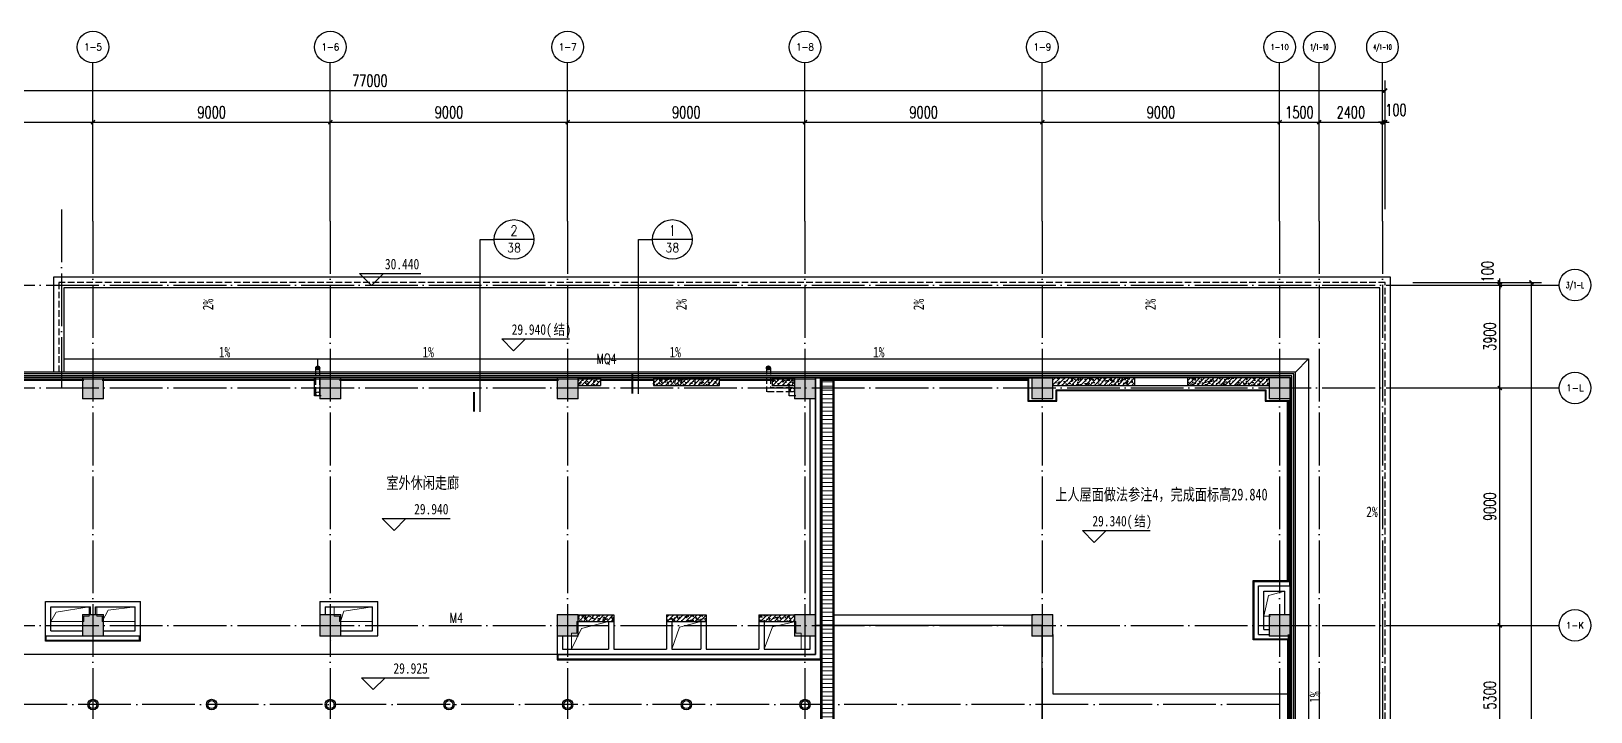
# Model space of a CAD drawing. Header units: millimetres. Extents: x 948020 to 1044234, y 901182 to 1012496.
# Drawn here: x 985092 to 1044234, y 986696 to 1012496 of the extents above; entities that cross this region are included whole.
import ezdxf
from ezdxf.enums import TextEntityAlignment as Align

# ---------------------------------------------------------------- set-up
doc = ezdxf.new("R2010")
doc.units = ezdxf.units.MM
doc.header["$LTSCALE"] = 1000
doc.header["$MEASUREMENT"] = 0
for name, pattern in [('7', [1.2, -0.6, 0.6]), ('DASH', [0.35, 0.25, -0.1]), ('DOTE', [2.42, 2, -0.2, 0.02, -0.2])]:
    doc.linetypes.add(name, pattern=pattern)
doc.layers.get('0').update_dxf_attribs({"linetype": 'CONTINUOUS'})
doc.layers.get('Defpoints').update_dxf_attribs({"linetype": 'CONTINUOUS'})
doc.layers.add('A-FLOR-OVHD', color=8, linetype='CONTINUOUS', lineweight=15)
doc.layers.add('P-SANR-FIXT', color=6, linetype='CONTINUOUS', lineweight=15)
for name, color, linetype in [('AXIS', 3, 'CONTINUOUS'), ('COLUMN', 255, 'CONTINUOUS'), ('DIM_ELEV', 3, 'CONTINUOUS'), ('DIM_IDEN', 3, 'CONTINUOUS'), ('DIM_SYMB', 3, 'CONTINUOUS'), ('DOTE', 1, 'DOTE'), ('PUB_HATCH', 251, 'CONTINUOUS'), ('PUB_TEXT', 7, 'CONTINUOUS'), ('RAIL', 163, 'CONTINUOUS'), ('STAIR', 2, 'CONTINUOUS'), ('WALL', 255, 'CONTINUOUS'), ('WINDOW', 4, 'CONTINUOUS'), ('x粉刷线', 62, 'CONTINUOUS'), ('文字', 7, 'CONTINUOUS'), ('柱', 2, 'CONTINUOUS'), ('柱虚线', 54, '7'), ('栏杆', 212, 'CONTINUOUS'), ('砼墙', 3, 'CONTINUOUS'), ('门窗', 40, 'CONTINUOUS')]:
    doc.layers.add(name, color=color, linetype=linetype)
doc.styles.add('-宋体', font='', dxfattribs={"width": 0.8})
doc.styles.add('_TCH_AXIS', font='COMPLEX', dxfattribs={"bigfont": 'GBCBIG'})
doc.styles.add('_TCH_DIM', font='', dxfattribs={"width": 0.8})
doc.styles.add('_TCH_LABEL', font='COMPLEX', dxfattribs={"bigfont": 'GBCBIG'})
doc.styles.add('_TCH_SPACE', font='SIMPLEX', dxfattribs={"height": 5, "bigfont": 'GBCBIG'})
doc.styles.add('DIM_FONT', font='SIMPLEX', dxfattribs={"width": 0.7, "bigfont": 'GBCBIG'})
doc.styles.get('-宋体').set_extended_font_data('SimSun')
doc.styles.get('_TCH_DIM').set_extended_font_data('SimSun')
doc.dimstyles.new('_TCH_ARCH&&150', dxfattribs={"dimscale": 1.5, "dimtxt": 300, "dimasz": 100, "dimexe": 250, "dimexo": 300, "dimgap": 100, "dimtad": 1, "dimdec": 0, "dimzin": 0, "dimdsep": 46, "dimtxsty": 'DIM_FONT', "dimblk": 'ARCHTICK', "dimcen": 0.09, "dimclrt": 7, "dimazin": 2, "dimtfac": 1, "dimtdec": 0, "dimtix": 1, "dimtmove": 2, "dimatfit": 3, "dimfxl": 1, "dimtolj": 1, "dimtzin": 0, "dimarcsym": 0})
pattern_1 = [(45, (0, 0), (-88.388348, 88.388348), []), (50, (0, 0), (358.63009, -31.37607), [37.5, -412.5]), (355, (0, 0), (-69.37567, 376.09607), [30, -330]), (100.4514, (29.9, -2.6), (289.25469, 344.71977), [31.870095, -350.57106]), (46.1842, (0, 100), (533.62052, -82.75951), [56.25, -618.75]), (96.6356, (44.47, 93.1), (467.33135, 487.05894), [47.80514, -525.8565]), (351.1842, (0, 100), (467.33097, 487.0593), [45, -495]), (21, (50, 75), (298.453526, -201.309445), [37.5, -412.5]), (326, (50, 75), (121.65767, 362.57502), [30, -330]), (71.4514, (74.87, 58.22), (420.111314, 161.26525), [31.870095, -350.57106]), (37.5, (0, 0), (6.079928, 166.446927), [0, -326, 0, -335, 0, -331.25]), (7.5, (0, 0), (131.534769, 197.205856), [0, -191, 0, -318.5, 0, -126.25]), (327.5, (-111.5, 0), (266.911218, -11.277436), [0, -125, 0, -390, 0, -517.5]), (317.5, (-161.5, 0), (291.593085, 50.05249), [0, -162.5, 0, -259, 0, -367.5])]

# ---------------------------------------------------------------- blocks, each defined once
blk = doc.blocks.new('A$C5BB50297')
at = {"layer": '柱', "const_width": 0.35}
for points in [[(279.18, 810.18), (279.18, 818.18), (271.18, 818.18), (271.18, 810.18)], [(369.18, 810.18), (369.18, 818.18), (361.18, 818.18), (361.18, 810.18)], [(279.18, 720.18), (279.18, 728.18), (271.18, 728.18), (271.18, 720.18)], [(369.18, 720.18), (369.18, 728.18), (361.18, 728.18), (361.18, 720.18)], [(639.18, 720.18), (639.18, 728.18), (631.18, 728.18), (631.18, 720.18)], [(729.18, 720.18), (729.18, 728.18), (721.18, 728.18), (721.18, 720.18)]]:
    blk.add_lwpolyline(points, close=True, dxfattribs=at)
for points in [[(459.18, 817.68), (459.18, 818.18), (451.18, 818.18), (451.18, 810.18), (459.18, 810.18), (459.18, 814.68)], [(541.18, 814.68), (541.18, 810.18), (549.18, 810.18), (549.18, 818.18), (541.18, 818.18), (541.18, 817.68)], [(639.18, 817.68), (639.18, 818.18), (631.18, 818.18), (631.18, 810.18), (639.18, 810.18), (639.18, 814.68)], [(721.18, 814.68), (721.18, 810.18), (729.18, 810.18), (729.18, 818.18), (721.18, 818.18), (721.18, 817.68)], [(459.18, 727.68), (459.18, 728.18), (451.18, 728.18), (451.18, 720.18), (459.18, 720.18), (459.18, 725.18)], [(541.18, 725.18), (541.18, 720.18), (549.18, 720.18), (549.18, 728.18), (541.18, 728.18), (541.18, 727.68)]]:
    blk.add_lwpolyline(points, dxfattribs=at)
at = {"layer": '柱虚线', "const_width": 0.18}
for points in [[(459.18, 815.18), (459.18, 818.18)], [(541.18, 818.18), (541.18, 815.18)], [(639.18, 815.18), (639.18, 818.18)], [(721.18, 818.18), (721.18, 815.18)], [(459.18, 725.68), (459.18, 728.18)], [(541.18, 728.18), (541.18, 725.68)]]:
    blk.add_lwpolyline(points, dxfattribs=at)
at = {"layer": '砼墙', "const_width": 0.35}
for points in [[(459.18, 818.18), (467.68, 818.18)], [(467.68, 815.18), (467.68, 818.18)], [(487.68, 815.18), (487.68, 818.18)], [(487.68, 818.18), (512.68, 818.18)], [(512.68, 815.18), (512.68, 818.18)], [(532.68, 815.18), (532.68, 818.18)], [(532.68, 818.18), (541.18, 818.18)], [(639.18, 818.18), (670.18, 818.18)], [(670.18, 815.18), (670.18, 818.18)], [(690.18, 815.18), (690.18, 818.18)], [(690.18, 818.18), (721.18, 818.18)], [(459.18, 815.18), (467.68, 815.18)], [(487.68, 815.18), (512.68, 815.18)], [(532.68, 815.18), (541.18, 815.18)], [(639.18, 815.18), (670.18, 815.18)], [(690.18, 815.18), (721.18, 815.18)], [(459.18, 728.18), (472.68, 728.18)], [(472.68, 725.68), (472.68, 728.18)], [(492.68, 725.68), (492.68, 728.18)], [(492.68, 728.18), (507.68, 728.18)], [(507.68, 725.68), (507.68, 728.18)], [(527.68, 725.68), (527.68, 728.18)], [(527.68, 728.18), (541.18, 728.18)], [(459.18, 725.68), (472.68, 725.68)], [(492.68, 725.68), (507.68, 725.68)], [(527.68, 725.68), (541.18, 725.68)]]:
    blk.add_lwpolyline(points, dxfattribs=at)
blk = doc.blocks.new('_ArchTick')
at = {"color": 0, "linetype": 'ByBlock', "const_width": 0.4}
blk.add_lwpolyline([(-0.5, -0.5), (0.5, 0.5)], dxfattribs=at)
blk = doc.blocks.new('*D28')
at = {"layer": 'AXIS', "color": 0, "lineweight": -2, "transparency": 16777216}
for p, q in [((1037484, 989971), (1041159, 989971)), ((1040784, 984671), (1040784, 989971)), ((1037484, 984671), (1041159, 984671))]:
    blk.add_line(p, q, dxfattribs=at)
at = {"layer": 'Defpoints', "color": 0}
for p in [(1037034, 989971), (1040784, 989971), (1037034, 984671)]:
    blk.add_point(p, dxfattribs=at)
at = {"layer": 'AXIS', "color": 0, "lineweight": -2, "transparency": 16777216, "xscale": 150, "yscale": 150, "zscale": 150}
for p, rotation in [((1040784, 989971), 90), ((1040784, 984671), 270)]:
    blk.add_blockref('_ArchTick', p, dxfattribs=dict(at, rotation=rotation))
at = {"layer": 'AXIS', "color": 7, "transparency": 16777216, "insert": (1040409, 987321), "char_height": 450, "attachment_point": 5, "rotation": 90, "style": 'DIM_FONT'}
blk.add_mtext('\\A1;5300', dxfattribs=at)
blk = doc.blocks.new('*D29')
at = {"layer": 'AXIS', "color": 0, "lineweight": -2, "transparency": 16777216}
for p, q in [((1037484, 998971), (1041159, 998971)), ((1040784, 989971), (1040784, 998971)), ((1037484, 989971), (1041159, 989971))]:
    blk.add_line(p, q, dxfattribs=at)
at = {"layer": 'Defpoints', "color": 0}
for p in [(1037034, 998971), (1040784, 998971), (1037034, 989971)]:
    blk.add_point(p, dxfattribs=at)
at = {"layer": 'AXIS', "color": 0, "lineweight": -2, "transparency": 16777216, "xscale": 150, "yscale": 150, "zscale": 150}
for p, rotation in [((1040784, 998971), 90), ((1040784, 989971), 270)]:
    blk.add_blockref('_ArchTick', p, dxfattribs=dict(at, rotation=rotation))
at = {"layer": 'AXIS', "color": 7, "transparency": 16777216, "insert": (1040409, 994471), "char_height": 450, "attachment_point": 5, "rotation": 90, "style": 'DIM_FONT'}
blk.add_mtext('\\A1;9000', dxfattribs=at)
blk = doc.blocks.new('*D30')
at = {"layer": 'AXIS', "color": 0, "lineweight": -2, "transparency": 16777216}
for p, q in [((1037484, 1002871), (1041159, 1002871)), ((1040784, 998971), (1040784, 1002871)), ((1037484, 998971), (1041159, 998971))]:
    blk.add_line(p, q, dxfattribs=at)
at = {"layer": 'Defpoints', "color": 0}
for p in [(1037034, 1002871), (1040784, 1002871), (1037034, 998971)]:
    blk.add_point(p, dxfattribs=at)
at = {"layer": 'AXIS', "color": 0, "lineweight": -2, "transparency": 16777216, "xscale": 150, "yscale": 150, "zscale": 150}
for p, rotation in [((1040784, 1002871), 90), ((1040784, 998971), 270)]:
    blk.add_blockref('_ArchTick', p, dxfattribs=dict(at, rotation=rotation))
at = {"layer": 'AXIS', "color": 7, "transparency": 16777216, "insert": (1040409, 1000921), "char_height": 450, "attachment_point": 5, "rotation": 90, "style": 'DIM_FONT'}
blk.add_mtext('\\A1;3900', dxfattribs=at)
blk = doc.blocks.new('*D31')
at = {"layer": 'AXIS', "color": 0, "lineweight": -2, "transparency": 16777216}
for p, q in [((1040784, 1002971), (1040784, 1003121)), ((1037484, 1002971), (1041159, 1002971)), ((1037484, 1002871), (1041159, 1002871)), ((1040784, 1002871), (1040784, 1002971)), ((1040784, 1002871), (1040784, 1002721))]:
    blk.add_line(p, q, dxfattribs=at)
at = {"layer": 'Defpoints', "color": 0}
for p in [(1037034, 1002971), (1037034, 1002871), (1040784, 1002971)]:
    blk.add_point(p, dxfattribs=at)
at = {"layer": 'AXIS', "color": 0, "lineweight": -2, "transparency": 16777216, "xscale": 150, "yscale": 150, "zscale": 150}
for p, rotation in [((1040784, 1002971), 270), ((1040784, 1002871), 90)]:
    blk.add_blockref('_ArchTick', p, dxfattribs=dict(at, rotation=rotation))
at = {"layer": 'AXIS', "color": 7, "transparency": 16777216, "insert": (1040319, 1003381), "char_height": 450, "attachment_point": 5, "rotation": 90, "style": 'DIM_FONT'}
blk.add_mtext('\\A1;100', dxfattribs=at)
blk = doc.blocks.new('*D32')
at = {"layer": 'AXIS', "color": 0, "lineweight": -2, "transparency": 16777216}
for p, q in [((1037484, 1002971), (1042359, 1002971)), ((1041984, 912671), (1041984, 1002971)), ((1037484, 912671), (1042359, 912671))]:
    blk.add_line(p, q, dxfattribs=at)
at = {"layer": 'Defpoints', "color": 0}
for p in [(1037034, 1002971), (1041984, 1002971), (1037034, 912671)]:
    blk.add_point(p, dxfattribs=at)
at = {"layer": 'AXIS', "color": 0, "lineweight": -2, "transparency": 16777216, "xscale": 150, "yscale": 150, "zscale": 150}
for p, rotation in [((1041984, 1002971), 90), ((1041984, 912671), 270)]:
    blk.add_blockref('_ArchTick', p, dxfattribs=dict(at, rotation=rotation))
at = {"layer": 'AXIS', "color": 7, "transparency": 16777216, "insert": (1041609, 957821), "char_height": 450, "attachment_point": 5, "rotation": 90, "style": 'DIM_FONT'}
blk.add_mtext('\\A1;90300', dxfattribs=at)
blk = doc.blocks.new('*D71')
at = {"layer": 'AXIS', "color": 0, "lineweight": -2, "transparency": 16777216}
for p, q in [((978435, 1005746), (978435, 1009421)), ((978435, 1009046), (987435, 1009046)), ((987435, 1005746), (987435, 1009421))]:
    blk.add_line(p, q, dxfattribs=at)
at = {"layer": 'Defpoints', "color": 0}
for p in [(987435, 1009046), (978435, 1005296), (987435, 1005296)]:
    blk.add_point(p, dxfattribs=at)
at = {"layer": 'AXIS', "color": 0, "lineweight": -2, "transparency": 16777216, "xscale": 150, "yscale": 150, "zscale": 150, "rotation": 180}
blk.add_blockref('_ArchTick', (978435, 1009046), dxfattribs=at)
at = {"layer": 'AXIS', "color": 0, "lineweight": -2, "transparency": 16777216, "xscale": 150, "yscale": 150, "zscale": 150}
blk.add_blockref('_ArchTick', (987435, 1009046), dxfattribs=at)
at = {"layer": 'AXIS', "color": 7, "transparency": 16777216, "insert": (982935, 1009421), "char_height": 450, "attachment_point": 5, "style": 'DIM_FONT'}
blk.add_mtext('\\A1;9000', dxfattribs=at)
blk = doc.blocks.new('*D72')
at = {"layer": 'AXIS', "color": 0, "lineweight": -2, "transparency": 16777216}
for p, q in [((987435, 1005746), (987435, 1009421)), ((987435, 1009046), (996435, 1009046)), ((996435, 1005746), (996435, 1009421))]:
    blk.add_line(p, q, dxfattribs=at)
at = {"layer": 'Defpoints', "color": 0}
for p in [(996435, 1009046), (987435, 1005296), (996435, 1005296)]:
    blk.add_point(p, dxfattribs=at)
at = {"layer": 'AXIS', "color": 0, "lineweight": -2, "transparency": 16777216, "xscale": 150, "yscale": 150, "zscale": 150, "rotation": 180}
blk.add_blockref('_ArchTick', (987435, 1009046), dxfattribs=at)
at = {"layer": 'AXIS', "color": 0, "lineweight": -2, "transparency": 16777216, "xscale": 150, "yscale": 150, "zscale": 150}
blk.add_blockref('_ArchTick', (996435, 1009046), dxfattribs=at)
at = {"layer": 'AXIS', "color": 7, "transparency": 16777216, "insert": (991935, 1009421), "char_height": 450, "attachment_point": 5, "style": 'DIM_FONT'}
blk.add_mtext('\\A1;9000', dxfattribs=at)
blk = doc.blocks.new('*D73')
at = {"layer": 'AXIS', "color": 0, "lineweight": -2, "transparency": 16777216}
for p, q in [((996435, 1005746), (996435, 1009421)), ((996435, 1009046), (1005435, 1009046)), ((1005435, 1005746), (1005435, 1009421))]:
    blk.add_line(p, q, dxfattribs=at)
at = {"layer": 'Defpoints', "color": 0}
for p in [(1005435, 1009046), (996435, 1005296), (1005435, 1005296)]:
    blk.add_point(p, dxfattribs=at)
at = {"layer": 'AXIS', "color": 0, "lineweight": -2, "transparency": 16777216, "xscale": 150, "yscale": 150, "zscale": 150, "rotation": 180}
blk.add_blockref('_ArchTick', (996435, 1009046), dxfattribs=at)
at = {"layer": 'AXIS', "color": 0, "lineweight": -2, "transparency": 16777216, "xscale": 150, "yscale": 150, "zscale": 150}
blk.add_blockref('_ArchTick', (1005435, 1009046), dxfattribs=at)
at = {"layer": 'AXIS', "color": 7, "transparency": 16777216, "insert": (1000935, 1009421), "char_height": 450, "attachment_point": 5, "style": 'DIM_FONT'}
blk.add_mtext('\\A1;9000', dxfattribs=at)
blk = doc.blocks.new('*D74')
at = {"layer": 'AXIS', "color": 0, "lineweight": -2, "transparency": 16777216}
for p, q in [((1005435, 1005746), (1005435, 1009421)), ((1005435, 1009046), (1014435, 1009046)), ((1014435, 1005746), (1014435, 1009421))]:
    blk.add_line(p, q, dxfattribs=at)
at = {"layer": 'Defpoints', "color": 0}
for p in [(1014435, 1009046), (1005435, 1005296), (1014435, 1005296)]:
    blk.add_point(p, dxfattribs=at)
at = {"layer": 'AXIS', "color": 0, "lineweight": -2, "transparency": 16777216, "xscale": 150, "yscale": 150, "zscale": 150, "rotation": 180}
blk.add_blockref('_ArchTick', (1005435, 1009046), dxfattribs=at)
at = {"layer": 'AXIS', "color": 0, "lineweight": -2, "transparency": 16777216, "xscale": 150, "yscale": 150, "zscale": 150}
blk.add_blockref('_ArchTick', (1014435, 1009046), dxfattribs=at)
at = {"layer": 'AXIS', "color": 7, "transparency": 16777216, "insert": (1009935, 1009421), "char_height": 450, "attachment_point": 5, "style": 'DIM_FONT'}
blk.add_mtext('\\A1;9000', dxfattribs=at)
blk = doc.blocks.new('*D75')
at = {"layer": 'AXIS', "color": 0, "lineweight": -2, "transparency": 16777216}
for p, q in [((1014435, 1005746), (1014435, 1009421)), ((1014435, 1009046), (1023435, 1009046)), ((1023435, 1005746), (1023435, 1009421))]:
    blk.add_line(p, q, dxfattribs=at)
at = {"layer": 'Defpoints', "color": 0}
for p in [(1023435, 1009046), (1014435, 1005296), (1023435, 1005296)]:
    blk.add_point(p, dxfattribs=at)
at = {"layer": 'AXIS', "color": 0, "lineweight": -2, "transparency": 16777216, "xscale": 150, "yscale": 150, "zscale": 150, "rotation": 180}
blk.add_blockref('_ArchTick', (1014435, 1009046), dxfattribs=at)
at = {"layer": 'AXIS', "color": 0, "lineweight": -2, "transparency": 16777216, "xscale": 150, "yscale": 150, "zscale": 150}
blk.add_blockref('_ArchTick', (1023435, 1009046), dxfattribs=at)
at = {"layer": 'AXIS', "color": 7, "transparency": 16777216, "insert": (1018935, 1009421), "char_height": 450, "attachment_point": 5, "style": 'DIM_FONT'}
blk.add_mtext('\\A1;9000', dxfattribs=at)
blk = doc.blocks.new('*D76')
at = {"layer": 'AXIS', "color": 0, "lineweight": -2, "transparency": 16777216}
for p, q in [((1023435, 1005746), (1023435, 1009421)), ((1023435, 1009046), (1032435, 1009046)), ((1032435, 1005746), (1032435, 1009421))]:
    blk.add_line(p, q, dxfattribs=at)
at = {"layer": 'Defpoints', "color": 0}
for p in [(1032435, 1009046), (1023435, 1005296), (1032435, 1005296)]:
    blk.add_point(p, dxfattribs=at)
at = {"layer": 'AXIS', "color": 0, "lineweight": -2, "transparency": 16777216, "xscale": 150, "yscale": 150, "zscale": 150, "rotation": 180}
blk.add_blockref('_ArchTick', (1023435, 1009046), dxfattribs=at)
at = {"layer": 'AXIS', "color": 0, "lineweight": -2, "transparency": 16777216, "xscale": 150, "yscale": 150, "zscale": 150}
blk.add_blockref('_ArchTick', (1032435, 1009046), dxfattribs=at)
at = {"layer": 'AXIS', "color": 7, "transparency": 16777216, "insert": (1027935, 1009421), "char_height": 450, "attachment_point": 5, "style": 'DIM_FONT'}
blk.add_mtext('\\A1;9000', dxfattribs=at)
blk = doc.blocks.new('*D77')
at = {"layer": 'AXIS', "color": 0, "lineweight": -2, "transparency": 16777216}
for p, q in [((1032435, 1005746), (1032435, 1009421)), ((1032435, 1009046), (1033935, 1009046)), ((1033935, 1005746), (1033935, 1009421))]:
    blk.add_line(p, q, dxfattribs=at)
at = {"layer": 'Defpoints', "color": 0}
for p in [(1033935, 1009046), (1032435, 1005296), (1033935, 1005296)]:
    blk.add_point(p, dxfattribs=at)
at = {"layer": 'AXIS', "color": 0, "lineweight": -2, "transparency": 16777216, "xscale": 150, "yscale": 150, "zscale": 150, "rotation": 180}
blk.add_blockref('_ArchTick', (1032435, 1009046), dxfattribs=at)
at = {"layer": 'AXIS', "color": 0, "lineweight": -2, "transparency": 16777216, "xscale": 150, "yscale": 150, "zscale": 150}
blk.add_blockref('_ArchTick', (1033935, 1009046), dxfattribs=at)
at = {"layer": 'AXIS', "color": 7, "transparency": 16777216, "insert": (1033185, 1009421), "char_height": 450, "attachment_point": 5, "style": 'DIM_FONT'}
blk.add_mtext('\\A1;1500', dxfattribs=at)
blk = doc.blocks.new('*D78')
at = {"layer": 'AXIS', "color": 0, "lineweight": -2, "transparency": 16777216}
for p, q in [((1033935, 1005746), (1033935, 1009421)), ((1033935, 1009046), (1036335, 1009046)), ((1036335, 1005746), (1036335, 1009421))]:
    blk.add_line(p, q, dxfattribs=at)
at = {"layer": 'Defpoints', "color": 0}
for p in [(1036335, 1009046), (1033935, 1005296), (1036335, 1005296)]:
    blk.add_point(p, dxfattribs=at)
at = {"layer": 'AXIS', "color": 0, "lineweight": -2, "transparency": 16777216, "xscale": 150, "yscale": 150, "zscale": 150, "rotation": 180}
blk.add_blockref('_ArchTick', (1033935, 1009046), dxfattribs=at)
at = {"layer": 'AXIS', "color": 0, "lineweight": -2, "transparency": 16777216, "xscale": 150, "yscale": 150, "zscale": 150}
blk.add_blockref('_ArchTick', (1036335, 1009046), dxfattribs=at)
at = {"layer": 'AXIS', "color": 7, "transparency": 16777216, "insert": (1035135, 1009421), "char_height": 450, "attachment_point": 5, "style": 'DIM_FONT'}
blk.add_mtext('\\A1;2400', dxfattribs=at)
blk = doc.blocks.new('*D79')
at = {"layer": 'AXIS', "color": 0, "lineweight": -2, "transparency": 16777216}
for p, q in [((1036335, 1009046), (1036185, 1009046)), ((1036335, 1005746), (1036335, 1009421)), ((1036335, 1009046), (1036435, 1009046)), ((1036435, 1005746), (1036435, 1009421)), ((1036435, 1009046), (1036585, 1009046))]:
    blk.add_line(p, q, dxfattribs=at)
at = {"layer": 'Defpoints', "color": 0}
for p in [(1036435, 1009046), (1036335, 1005296), (1036435, 1005296)]:
    blk.add_point(p, dxfattribs=at)
at = {"layer": 'AXIS', "color": 0, "lineweight": -2, "transparency": 16777216, "xscale": 150, "yscale": 150, "zscale": 150}
blk.add_blockref('_ArchTick', (1036335, 1009046), dxfattribs=at)
at = {"layer": 'AXIS', "color": 0, "lineweight": -2, "transparency": 16777216, "xscale": 150, "yscale": 150, "zscale": 150, "rotation": 180}
blk.add_blockref('_ArchTick', (1036435, 1009046), dxfattribs=at)
at = {"layer": 'AXIS', "color": 7, "transparency": 16777216, "insert": (1036845, 1009511), "char_height": 450, "attachment_point": 5, "style": 'DIM_FONT'}
blk.add_mtext('\\A1;100', dxfattribs=at)
blk = doc.blocks.new('*D80')
at = {"layer": 'AXIS', "color": 0, "lineweight": -2, "transparency": 16777216}
for p, q in [((959435, 1005746), (959435, 1010621)), ((959435, 1010246), (1036435, 1010246)), ((1036435, 1005746), (1036435, 1010621))]:
    blk.add_line(p, q, dxfattribs=at)
at = {"layer": 'Defpoints', "color": 0}
for p in [(1036435, 1010246), (959435, 1005296), (1036435, 1005296)]:
    blk.add_point(p, dxfattribs=at)
at = {"layer": 'AXIS', "color": 0, "lineweight": -2, "transparency": 16777216, "xscale": 150, "yscale": 150, "zscale": 150, "rotation": 180}
blk.add_blockref('_ArchTick', (959435, 1010246), dxfattribs=at)
at = {"layer": 'AXIS', "color": 0, "lineweight": -2, "transparency": 16777216, "xscale": 150, "yscale": 150, "zscale": 150}
blk.add_blockref('_ArchTick', (1036435, 1010246), dxfattribs=at)
at = {"layer": 'AXIS', "color": 7, "transparency": 16777216, "insert": (997935, 1010621), "char_height": 450, "attachment_point": 5, "style": 'DIM_FONT'}
blk.add_mtext('\\A1;77000', dxfattribs=at)
blk = doc.blocks.new('_FZH')
blk.add_lwpolyline([(-0.5, -0.5), (0.5, -0.5), (0.5, 0.5), (-0.5, 0.5)], close=True)
at = {"layer": 'PUB_HATCH'}
blk.add_solid([(-0.5, -0.5), (0.5, -0.5), (-0.5, 0.5), (0.5, 0.5)], dxfattribs=at)

msp = doc.modelspace()

# ---------------------------------------------------------------- hatches: boundary and pattern name
at = {"layer": 'A-FLOR-OVHD'}
h = msp.add_hatch(dxfattribs=at)
h.set_pattern_fill('ANSI31', color=256, scale=100, angle=135, style=0)
h.set_pattern_definition([(180, (-209745.36, -376051.7), (-1e-14, -158.75), [])])
h.paths.add_polyline_path([(1015085, 999320.8), (1015485, 999320.8), (1015485, 930420.8), (1015085, 930420.8)])
at = {"layer": 'PUB_HATCH'}
h = msp.add_hatch(dxfattribs=at)
h.set_pattern_fill('ANSI31', color=256, scale=10, style=0)
h.set_pattern_definition([(315, (926453.529, 1029009.81), (-11.22532, -11.22532), [])])
h.paths.add_polyline_path([(995895, 999729.4, 1), (996025, 999729.4, 1)])
h = msp.add_hatch(dxfattribs=at)
h.set_pattern_fill('ANSI31', color=256, scale=10, style=0)
h.set_pattern_definition([(315, (943540.291, 1029009.81), (-11.22532, -11.22532), [])])
h.paths.add_polyline_path([(1012981.8, 999729.4, 1), (1013111.8, 999729.4, 1)])
h = msp.add_hatch(dxfattribs=at)
h.set_pattern_fill('钢筋混凝土', color=256, scale=50, style=0)
h.set_pattern_definition(pattern_1)
h.paths.add_polyline_path([(1005835, 999370.8), (1005835, 999070.8), (1006685, 999070.8), (1006685, 999370.8)])
h = msp.add_hatch(dxfattribs=at)
h.set_pattern_fill('钢筋混凝土', color=256, scale=50, style=0)
h.set_pattern_definition(pattern_1)
h.paths.add_polyline_path([(1008685, 999070.8), (1011185, 999070.8), (1011185, 999370.8), (1008685, 999370.8)])
h = msp.add_hatch(dxfattribs=at)
h.set_pattern_fill('钢筋混凝土', color=256, scale=50, style=0)
h.set_pattern_definition(pattern_1)
h.paths.add_polyline_path([(1014035, 999070.8), (1014035, 999370.8), (1013185, 999370.8), (1013185, 999070.8)])
h = msp.add_hatch(dxfattribs=at)
h.set_pattern_fill('钢筋混凝土', color=256, scale=50, style=0)
h.set_pattern_definition(pattern_1)
h.paths.add_polyline_path([(1023835, 999370.8), (1023835, 999070.8), (1026935, 999070.8), (1026935, 999370.8)])
h = msp.add_hatch(dxfattribs=at)
h.set_pattern_fill('钢筋混凝土', color=256, scale=50, style=0)
h.set_pattern_definition(pattern_1)
h.paths.add_polyline_path([(1032035, 999070.8), (1032035, 999370.8), (1028935, 999370.8), (1028935, 999070.8)])
h = msp.add_hatch(dxfattribs=at)
h.set_pattern_fill('钢筋混凝土', color=256, scale=50, style=0)
h.set_pattern_definition(pattern_1)
h.paths.add_polyline_path([(1005835, 990370.8), (1005835, 990120.8), (1007185.4, 990120.8), (1007185.4, 990370.8)])
h = msp.add_hatch(dxfattribs=at)
h.set_pattern_fill('钢筋混凝土', color=256, scale=50, style=0)
h.set_pattern_definition(pattern_1)
h.paths.add_polyline_path([(1009185.4, 990120.8), (1010685, 990120.8), (1010685, 990370.8), (1009185.4, 990370.8)])
h = msp.add_hatch(dxfattribs=at)
h.set_pattern_fill('钢筋混凝土', color=256, scale=50, style=0)
h.set_pattern_definition(pattern_1)
h.paths.add_polyline_path([(1014035, 990120.8), (1014035, 990370.8), (1012685, 990370.8), (1012685, 990120.8)])

# ---------------------------------------------------------------- linework, layer by layer
at = {"layer": 'AXIS'}
for p, q in [((987435, 1005295.6), (987435, 1011295.6)), ((996435, 1005295.6), (996435, 1011295.6)), ((1005435, 1005295.6), (1005435, 1011295.6)), ((1014435, 1005295.6), (1014435, 1011295.6)), ((1023435, 1005295.6), (1023435, 1011295.6)), ((1032435, 1005295.6), (1032435, 1011295.6)), ((1033935, 1005295.6), (1033935, 1011295.6)), ((1036335, 1005295.6), (1036335, 1011295.6)), ((1037034.5, 1002870.8), (1043034.5, 1002870.8)), ((1037034.5, 998970.8), (1043034.5, 998970.8)), ((1037034.5, 989970.8), (1043034.5, 989970.8))]:
    msp.add_line(p, q, dxfattribs=at)
for centre in [(987435, 1011895.6), (996435, 1011895.6), (1005435, 1011895.6), (1014435, 1011895.6), (1023435, 1011895.6), (1032435, 1011895.6), (1033935, 1011895.6), (1036335, 1011895.6), (1043634.5, 1002870.8), (1043634.5, 998970.8), (1043634.5, 989970.8)]:
    msp.add_circle(centre, 600, dxfattribs=at)
at = {"layer": 'DIM_ELEV'}
for p, q in [((997996.8, 1002862.1), (997546.8, 1003312.1)), ((997546.8, 1003312.1), (999861.4, 1003312.1)), ((997996.8, 1002862.1), (998446.8, 1003312.1)), ((1003384.5, 1000380.6), (1002934.5, 1000830.6)), ((1002934.5, 1000830.6), (1005506.2, 1000830.6)), ((1003384.5, 1000380.6), (1003834.5, 1000830.6)), ((998851.7, 993572.8), (998401.7, 994022.8)), ((998401.7, 994022.8), (1000973.5, 994022.8)), ((998851.7, 993572.8), (999301.7, 994022.8)), ((1025404.1, 993118.9), (1024954.1, 993568.9)), ((1024954.1, 993568.9), (1027525.8, 993568.9)), ((1025404.1, 993118.9), (1025854.1, 993568.9)), ((998062.3, 987534.8), (997612.3, 987984.8)), ((997612.3, 987984.8), (1000184, 987984.8)), ((998062.3, 987534.8), (998512.3, 987984.8))]:
    msp.add_line(p, q, dxfattribs=at)
at = {"layer": 'DIM_IDEN'}
for p, q in [((1002113.4, 1004602.5), (1002650.4, 1004602.5)), ((1002113.4, 998072.8), (1002113.4, 1004602.5)), ((1004150.4, 1004602.5), (1002650.4, 1004602.5)), ((1008117.9, 1004602.5), (1008654.9, 1004602.5)), ((1008117.9, 998752), (1008117.9, 1004602.5)), ((1010154.9, 1004602.5), (1008654.9, 1004602.5))]:
    msp.add_line(p, q, dxfattribs=at)
at = {"layer": 'DIM_IDEN', "const_width": 75}
for points in [[(1007892.9, 998752), (1007892.9, 999502)], [(1001888.4, 998072.8), (1001888.4, 998822.8)]]:
    msp.add_lwpolyline(points, dxfattribs=at)
at = {"layer": 'DIM_IDEN'}
for centre in [(1003400.4, 1004602.5), (1009404.9, 1004602.5)]:
    msp.add_circle(centre, 750, dxfattribs=at)
at = {"layer": 'DIM_SYMB'}
for points in [[(992104.5, 1002356.4, 0, 0, 0), (992104.5, 1001374, 120, 0, 0), (992104.5, 1000924, 0, 0, 0)], [(1010055.1, 1002356.4, 0, 0, 0), (1010055.1, 1001374, 120, 0, 0), (1010055.1, 1000924, 0, 0, 0)], [(1019054.7, 1002356.4, 0, 0, 0), (1019054.7, 1001374, 120, 0, 0), (1019054.7, 1000924, 0, 0, 0)], [(1027844.7, 1002356.4, 0, 0, 0), (1027844.7, 1001374, 120, 0, 0), (1027844.7, 1000924, 0, 0, 0)], [(992297.3, 999799.3, 0, 0, 0), (993367.1, 999799.3, 120, 0, 0), (993817.1, 999799.3, 0, 0, 0)], [(1000231.2, 999799.3, 0, 0, 0), (999161.3, 999799.3, 120, 0, 0), (998711.3, 999799.3, 0, 0, 0)], [(1009384, 999795.4, 0, 0, 0), (1010453.9, 999795.4, 120, 0, 0), (1010903.9, 999795.4, 0, 0, 0)], [(1017318, 999795.4, 0, 0, 0), (1016248.1, 999795.4, 120, 0, 0), (1015798.1, 999795.4, 0, 0, 0)], [(1035561.9, 994342.3, 0, 0, 0), (1034678.2, 994342.3, 120, 0, 0), (1034228.2, 994342.3, 0, 0, 0)], [(1033262.4, 987630.3, 0, 0, 0), (1033262.4, 986626.1, 120, 0, 0), (1033262.4, 986176.1, 0, 0, 0)]]:
    msp.add_lwpolyline(points, format="xyseb", dxfattribs=at)
at = {"layer": 'DOTE'}
for p, q in [((986235, 1005735.7), (986235, 998970.8)), ((987435, 1005295.6), (987435, 908381.6)), ((996435, 1005295.6), (996435, 908381.6)), ((1005435, 1005295.6), (1005435, 908381.6)), ((1014435, 1005295.6), (1014435, 908381.6)), ((1023435, 1005295.6), (1023435, 908381.6)), ((1032435, 1005295.6), (1032435, 908381.6)), ((1033935, 1005295.6), (1033935, 908381.6)), ((1036335, 1005295.6), (1036335, 908381.6)), ((954193.3, 1002870.8), (1038231.8, 1002870.8)), ((954193.3, 998970.8), (1038231.8, 998970.8)), ((954193.3, 989970.8), (1038231.8, 989970.8)), ((1032435, 986970.8), (978435, 986970))]:
    msp.add_line(p, q, dxfattribs=at)
at = {"layer": 'P-SANR-FIXT'}
for p, q in [((1032012.1, 991105.3), (1032635, 991270.8)), ((986037.2, 990476.8), (987285, 990670.8)), ((988008.6, 990543.3), (989035, 990670.8)), ((996943.1, 990510.3), (998035, 990670.8)), ((1031835, 990320.8), (1032012.1, 991105.3)), ((985835, 990120.8), (986037.2, 990476.8)), ((987785, 990120.8), (988008.6, 990543.3)), ((996815.6, 990120.8), (996943.1, 990510.3)), ((1005961.9, 989853.3), (1006985.4, 990120.8)), ((1009682.2, 989907.3), (1010485, 990120.8)), ((1013203.9, 989922.3), (1014085, 990120.8)), ((1032085, 990320.8), (1031835, 990320.8)), ((1005585, 989070.8), (1005961.9, 989853.3)), ((1009385.4, 989070.8), (1009682.2, 989907.3)), ((1012885, 989070.8), (1013203.9, 989922.3))]:
    msp.add_line(p, q, dxfattribs=at)
for points in [[(985835, 990120.8), (985835, 990670.8), (987285, 990670.8), (987285, 990320.8), (987085, 990320.8), (987085, 990120.8)], [(989035, 990120.8), (989035, 990670.8), (987585, 990670.8), (987585, 990320.8), (987785, 990320.8), (987785, 990120.8)], [(996585, 990320.8), (996585, 990670.8), (998035, 990670.8), (998035, 990120.8), (996785, 990120.8), (996785, 990320.8)], [(1005585, 989670.8), (1005585, 989670.8), (1005585, 989070.8), (1006985.4, 989070.8), (1006985, 990120.7), (1005785, 990120.7), (1005785, 989670.8)], [(1009385, 990120.8), (1010485, 990120.8), (1010485, 989070.8), (1009385, 989070.8)], [(1014285, 989670.8), (1014285, 989070.8), (1012885, 989070.8), (1012885, 990120.8), (1014085, 990120.8), (1014085, 989670.8)]]:
    msp.add_lwpolyline(points, close=True, dxfattribs=at)
at = {"layer": 'RAIL'}
for p, q in [((1015035, 999370.8), (1014835, 999370.8)), ((1015005, 999340.8), (1014835, 999340.8)), ((1015005, 999340.8), (1015005, 988700.8)), ((1015035, 999370.8), (1015035, 988670.8)), ((1022885, 999370.8), (1022885, 998470.8)), ((1022915, 999370.8), (1022915, 998500.8)), ((1022885, 998470.8), (1023985, 998470.8)), ((1022915, 998500.8), (1023955, 998500.8)), ((1023955, 998500.8), (1023955, 998900.8)), ((1023955, 998900.8), (1031915, 998900.8)), ((1023985, 998470.8), (1023985, 998870.8)), ((1023985, 998870.8), (1031885, 998870.8)), ((1031885, 998870.8), (1031885, 998470.8)), ((1031885, 998470.8), (1032835, 998470.8)), ((1031915, 998900.8), (1031915, 998500.8)), ((1031915, 998500.8), (1032835, 998500.8)), ((985635, 989370.8), (985635, 989570.8)), ((985665, 989400.8), (985665, 989570.8)), ((989205, 989400.8), (989205, 989570.8)), ((989235, 989370.8), (989235, 989570.8)), ((987435, 989370.8), (985635, 989370.8)), ((987465, 989400.8), (985665, 989400.8)), ((989235, 989370.8), (987435, 989370.8)), ((987435, 989370.8), (987435, 989370.8)), ((989005, 989400.8), (987465, 989400.8)), ((987465, 989400.8), (987465, 989400.8)), ((989205, 989400.8), (989005, 989400.8)), ((989005, 989400.8), (989005, 989400.8)), ((989035, 989370.8), (989035, 989370.8)), ((996435, 989370.8), (996435, 989370.8)), ((996465, 989400.8), (996465, 989400.8)), ((1005035, 988870.8), (1005035, 988670.8)), ((1005065, 988870.8), (1005065, 988700.8)), ((1005035, 988670.8), (1015035, 988670.8)), ((1005065, 988700.8), (1015005, 988700.8))]:
    msp.add_line(p, q, dxfattribs=at)
for points in [[(1033035, 926370.8), (1036635, 926370.8), (1036635, 1003170.8), (985935, 1003170.8), (985935, 999570.8)], [(1032785, 989620.8), (1032785, 989420.8), (1031435, 989420.8), (1031435, 991670.8), (1032835, 991670.8), (1032835, 991470.8)], [(1032755, 989620.8), (1032755, 989450.8), (1031465, 989450.8), (1031465, 991640.8), (1032805, 991640.8), (1032805, 991470.8)]]:
    msp.add_lwpolyline(points, dxfattribs=at)
at = {"layer": 'STAIR', "linetype": 'DASH'}
for p, q in [((995885, 998745.8), (995885, 999729.4)), ((996035, 998745.8), (996035, 999729.4)), ((1012971.8, 999729.4), (1012971.8, 998820.8)), ((1013121.8, 999729.4), (1013121.8, 998970.8)), ((1013960, 998970.8), (1013121.8, 998970.8)), ((1013960, 998820.8), (1012971.8, 998820.8))]:
    msp.add_line(p, q, dxfattribs=at)
at = {"layer": 'STAIR'}
for p, q in [((995960, 999804.4), (995960, 1000070.8)), ((1033535, 1000070.8), (1033035, 999570.8))]:
    msp.add_line(p, q, dxfattribs=at)
at = {"layer": 'STAIR', "linetype": 'DASH'}
msp.add_lwpolyline([(1033035, 926570.8), (1036435, 926570.8), (1036435, 1002970.8), (986135, 1002970.8), (986135, 999570.8)], dxfattribs=at)
at = {"layer": 'STAIR'}
for points in [[(1033035, 926770.8), (1036235, 926770.8), (1036235, 1002770.8), (986335, 1002770.8), (986335, 999570.8)], [(986335, 1000070.8), (1033535, 1000070.8), (1033535, 926770.8)], [(996085, 998670.8), (995835, 998670.8), (995835, 999370.8)], [(1014085, 998670.8), (1013835, 998670.8), (1013835, 999070.8)]]:
    msp.add_lwpolyline(points, dxfattribs=at)
for centre, radius in [((995960, 999729.4), 75), ((995960, 999729.4), 65), ((1013046.8, 999729.4), 75), ((1013046.8, 999729.4), 65), ((1013960, 998895.8), 75), ((995960, 998745.8), 75)]:
    msp.add_circle(centre, radius, dxfattribs=at)
at = {"layer": 'WALL'}
for p, q in [((1005835, 999370.8), (1006685, 999370.8)), ((1005835, 999070.8), (1006685, 999070.8)), ((1006685, 999370.8), (1006685, 999070.8)), ((1008685, 999370.8), (1011185, 999370.8)), ((1008685, 999370.8), (1008685, 999070.8)), ((1008685, 999070.8), (1011185, 999070.8)), ((1011185, 999370.8), (1011185, 999070.8)), ((1013185, 999370.8), (1014035, 999370.8)), ((1013185, 999370.8), (1013185, 999070.8)), ((1013185, 999070.8), (1014035, 999070.8)), ((1023835, 999370.8), (1026935, 999370.8)), ((1023835, 999070.8), (1026935, 999070.8)), ((1026935, 999370.8), (1026935, 999070.8)), ((1026935, 999370.8), (1028935, 999370.8)), ((1026935, 999070.8), (1028935, 999070.8)), ((1028935, 999370.8), (1032035, 999370.8)), ((1028935, 999370.8), (1028935, 999070.8)), ((1028935, 999070.8), (1032035, 999070.8)), ((1014635, 990370.8), (1014635, 998570.8)), ((1014835, 990370.8), (1014835, 998570.8)), ((1031635, 991470.8), (1032835, 991470.8)), ((1031635, 989620.8), (1031635, 991470.8)), ((1031835, 991270.8), (1032635, 991270.8)), ((1031835, 989820.8), (1031835, 991270.8)), ((1032635, 990370.8), (1032635, 991270.8)), ((1032835, 990370.8), (1032835, 991470.8)), ((985635, 990870.8), (987435, 990870.8)), ((985635, 989570.8), (985635, 990870.8)), ((985835, 990670.8), (987335, 990670.8)), ((985835, 989770.8), (985835, 990670.8)), ((987335, 990370.8), (987335, 990670.8)), ((987435, 990870.8), (989235, 990870.8)), ((987535, 990670.8), (989035, 990670.8)), ((987535, 990370.8), (987535, 990670.8)), ((989035, 989770.8), (989035, 990670.8)), ((989235, 989570.8), (989235, 990870.8)), ((996035, 990870.8), (996035, 990370.8)), ((996035, 990870.8), (998235, 990870.8)), ((996235, 990670.8), (996235, 990370.8)), ((996235, 990670.8), (998035, 990670.8)), ((998035, 989770.8), (998035, 990670.8)), ((998235, 989570.8), (998235, 990870.8)), ((1005835, 990370.8), (1007185.4, 990370.8)), ((1005835, 990120.8), (1007185.4, 990120.8)), ((1006985.4, 990120.8), (1006985.4, 989070.8)), ((1007185.4, 990370.8), (1007185.4, 990120.8)), ((1007185.4, 990120.8), (1007185.4, 989070.8)), ((1009185.4, 990370.8), (1010685, 990370.8)), ((1009185.4, 990370.8), (1009185.4, 990120.8)), ((1009185.4, 990120.8), (1009185.4, 989070.8)), ((1009185.4, 990120.8), (1010685, 990120.8)), ((1009385.4, 990120.8), (1009385.4, 989070.8)), ((1010485, 990120.8), (1010485, 989070.8)), ((1010685, 990370.8), (1010685, 990120.8)), ((1010685, 990120.8), (1010685, 989070.8)), ((1012685, 990370.8), (1014035, 990370.8)), ((1012685, 990370.8), (1012685, 990120.8)), ((1012685, 990120.8), (1012685, 989070.8)), ((1012685, 990120.8), (1014035, 990120.8)), ((1012885, 990120.8), (1012885, 989070.8)), ((985635, 989570.8), (987035, 989570.8)), ((985835, 989770.8), (987035, 989770.8)), ((987835, 989770.8), (989035, 989770.8)), ((987835, 989570.8), (989235, 989570.8)), ((996835, 989770.8), (998035, 989770.8)), ((996835, 989570.8), (998235, 989570.8)), ((1005035, 989570.8), (1005035, 988870.8)), ((1005235, 989570.8), (1005235, 989070.8)), ((1014635, 989070.8), (1014635, 989570.8)), ((1014835, 988870.8), (1014835, 989570.8)), ((1031635, 989620.8), (1032035, 989620.8)), ((1031835, 989820.8), (1032035, 989820.8)), ((1005035, 988870.8), (1007085.4, 988870.8)), ((1005235, 989070.8), (1006985.4, 989070.8)), ((1007085.4, 988870.8), (1009285.4, 988870.8)), ((1007185.4, 989070.8), (1009185.4, 989070.8)), ((1009285.4, 988870.8), (1010585, 988870.8)), ((1009385.4, 989070.8), (1010485, 989070.8)), ((1010585, 988870.8), (1012785, 988870.8)), ((1010685, 989070.8), (1012685, 989070.8)), ((1012785, 988870.8), (1014835, 988870.8)), ((1012885, 989070.8), (1014635, 989070.8))]:
    msp.add_line(p, q, dxfattribs=at)
for centre, radius in [((987435, 986970.8), 200), ((987435, 986970.8), 150), ((991935, 986970.8), 200), ((991935, 986970.8), 150), ((996435, 986970.8), 200), ((996435, 986970.8), 150), ((1000935, 986970.8), 200), ((1000935, 986970.8), 150), ((1005435, 986970.8), 200), ((1005435, 986970.8), 150), ((1009935, 986970.8), 200), ((1009935, 986970.8), 150), ((1014435, 986970.8), 200), ((1014435, 986970.8), 150)]:
    msp.add_circle(centre, radius, dxfattribs=at)
at = {"layer": 'WINDOW'}
for p, q in [((1033035, 999570.8), (979035, 999570.8)), ((1033035, 914370.8), (1033035, 999570.8)), ((1032968.4, 999504.2), (979035, 999504.2)), ((1032901.7, 999437.5), (979035, 999437.5)), ((987035, 999370.8), (979035, 999370.8)), ((996035, 999370.8), (987835, 999370.8)), ((1005035, 999370.8), (996835, 999370.8)), ((1014035, 999370.8), (1005835, 999370.8)), ((1023035, 999370.8), (1014835, 999370.8)), ((1032035, 999370.8), (1023835, 999370.8)), ((1032901.7, 914370.8), (1032901.7, 999437.5)), ((1032968.4, 914370.8), (1032968.4, 999504.2)), ((1032835, 990370.8), (1032835, 998570.8)), ((1032835, 981370.8), (1032835, 989570.8))]:
    msp.add_line(p, q, dxfattribs=at)
at = {"layer": 'x粉刷线', "color": 3}
msp.add_lwpolyline([(978835, 999320.8), (1014835, 999320.8), (1014835, 988870.8), (978835, 988870.8)], close=True, dxfattribs=at)
msp.add_lwpolyline([(1023035, 972370.8), (1022865.4, 984941.2), (1023435, 984971.2), (1023435, 989970.8), (1014835, 989970.8), (1014835, 999340.8), (1032835, 999370.8), (1032835, 972370.8), (1023035, 972370.8)], dxfattribs=at)
at = {"layer": '栏杆'}
for p, q in [((978835, 999320.8), (987085, 999320.8)), ((978835, 999270.8), (987085, 999270.8)), ((987785, 999320.8), (995835, 999320.8)), ((987785, 999270.8), (995835, 999270.8)), ((996785, 999320.8), (1005085, 999320.8)), ((996785, 999270.8), (1005085, 999270.8)), ((1006685, 999320.8), (1008685, 999320.8)), ((1006685, 999270.8), (1008685, 999270.8)), ((1011185, 999320.8), (1013185, 999320.8)), ((1011185, 999270.8), (1013185, 999270.8)), ((1015035, 999320.8), (1022885, 999320.8)), ((1015035, 999270.8), (1022885, 999270.8)), ((1032735, 991670.8), (1032735, 998470.8)), ((1032785, 991670.8), (1032785, 998470.8)), ((1015485, 990370.8), (1023085, 990370.8)), ((1023835, 989620.8), (1023835, 987370.8)), ((1032735, 989420.8), (1032735, 981570.8)), ((1032785, 989420.8), (1032785, 981570.8)), ((1023835, 987370.8), (1032835, 987370.8))]:
    msp.add_line(p, q, dxfattribs=at)
for points in [[(1015035, 999370.8), (1015535, 999370.8), (1015535, 930370.8), (1015035, 930370.8)], [(1015085, 999320.8), (1015485, 999320.8), (1015485, 930420.8), (1015085, 930420.8)]]:
    msp.add_lwpolyline(points, close=True, dxfattribs=at)

# ---------------------------------------------------------------- block references
at = {"layer": 'COLUMN', "xscale": 800, "yscale": 800, "zscale": 800, "rotation": 359.9999999999917}
for p in [(987435, 998970.8), (996435, 998970.8), (1005435, 998970.8), (1014435, 998970.8), (1023435, 998970.8), (1032435, 998970.8), (987435, 989970.8), (996435, 989970.8), (1005435, 989970.8), (1014435, 989970.8), (1032435, 989970.8)]:
    msp.add_blockref('_FZH', p, dxfattribs=at)
at = {"layer": 'COLUMN', "xscale": 800, "yscale": 800, "zscale": 800}
msp.add_blockref('_FZH', (1023435, 989970.8), dxfattribs=at)
at = {"layer": 'x粉刷线', "xscale": 100, "yscale": 100, "zscale": 100}
msp.add_blockref('A$C5BB50297', (959917.5, 917553.3), dxfattribs=at)

# ---------------------------------------------------------------- texts
at = {"layer": 'AXIS', "color": 7, "style": '_TCH_AXIS'}
for s, height, p, p2 in [('1-5', 256.83, (987098.7, 1011767.2), (987771.4, 1011767.2)), ('1-6', 256.83, (996098.7, 1011767.2), (996771.4, 1011767.2)), ('1-7', 256.83, (1005098.7, 1011767.2), (1005771.4, 1011767.2)), ('1-8', 256.83, (1014098.7, 1011767.2), (1014771.4, 1011767.2)), ('1-9', 256.83, (1023098.7, 1011767.2), (1023771.4, 1011767.2)), ('1-10', 206.89, (1032090.2, 1011792.2), (1032779.9, 1011792.2)), ('1-L', 252.81, (1043297.4, 998844.4), (1043971.6, 998844.4)), ('1-K', 237.85, (1043294.7, 989851.9), (1043974.3, 989851.9))]:
    msp.add_text(s, height=height, dxfattribs=at).set_placement(p, p2, align=Align.FIT)
at = {"layer": 'AXIS', "color": 7, "style": '_TCH_AXIS', "width": 0.65625}
for s, height, p, p2 in [('1/1-10', 206.3, (1033590.1, 1011792.5), (1034279.9, 1011792.5)), ('4/1-10', 196.18, (1035988.7, 1011797.5), (1036681.4, 1011797.5)), ('3/1-L', 225.57, (1043292.6, 1002758), (1043976.4, 1002758))]:
    msp.add_text(s, height=height, dxfattribs=at).set_placement(p, p2, align=Align.FIT)
at = {"layer": 'DIM_ELEV', "color": 7, "style": '_TCH_DIM', "width": 0.8}
for s, p in [('30.440', (998505, 1003469.6)), ('29.940', (999613.5, 994180.3)), ('29.925', (998829.4, 988142.3))]:
    msp.add_text(s, height=398.73, dxfattribs=at).set_placement(p)
at = {"layer": 'DIM_IDEN', "color": 7, "style": '_TCH_LABEL'}
for s, height, p, p2 in [('2', 391.5, (1003269.9, 1004741.3), (1003530.9, 1004741.3)), ('1', 401.5, (1009318.9, 1004739.9), (1009490.9, 1004739.9)), ('38', 332.89, (1003138.8, 1004121.6), (1003661.9, 1004121.6)), ('38', 332.89, (1009143.3, 1004121.6), (1009666.5, 1004121.6))]:
    msp.add_text(s, height=height, dxfattribs=at).set_placement(p, p2, align=Align.FIT)
at = {"layer": 'DIM_SYMB', "color": 7, "style": '_TCH_DIM', "width": 0.8}
for s, p in [('2%', (991993.4, 1001915.3)), ('2%', (1009943.9, 1001915.3)), ('2%', (1018943.5, 1001915.3)), ('2%', (1027733.5, 1001915.3)), ('1%', (1033967.5, 987034.4))]:
    msp.add_text(s, height=398.73, rotation=90, dxfattribs=at).set_placement(p)
for s, p in [('1%', (992208.8, 1000135.7)), ('1%', (999928, 1000135.7)), ('1%', (1009295.6, 1000131.9)), ('1%', (1017014.7, 1000131.9)), ('2%', (1035719.4, 994079.8))]:
    msp.add_text(s, height=398.73, dxfattribs=at).set_placement(p)
at = {"layer": 'PUB_TEXT', "style": '_TCH_DIM', "width": 0.8}
for s, height, p in [('29.940(', 398.73, (1003313.4, 1000988.1)), ('结', 398.7, (1004901.2, 1000988.1)), (')', 398.7, (1005354.9, 1000988.1)), ('29.340(', 398.73, (1025333, 993726.4)), ('结', 398.7, (1026920.8, 993726.4)), (')', 398.7, (1027374.5, 993726.4))]:
    msp.add_text(s, height=height, dxfattribs=at).set_placement(p)
at = {"layer": '文字', "style": '-宋体', "width": 0.75}
for s, p in [('室外休闲走廊 ', (998560.2, 995150.5)), ('上人屋面做法参注4，完成面标高29.840 ', (1023925.5, 994709.1))]:
    msp.add_text(s, height=450, dxfattribs=at).set_placement(p)
at = {"layer": '门窗', "style": '_TCH_SPACE', "width": 0.705882}
for s, p in [('MQ4', (1006530.9, 999886.9)), ('M4', (1000962.7, 990068))]:
    msp.add_text(s, height=382.5, dxfattribs=at).set_placement(p)

# ---------------------------------------------------------------- dimensions: what is measured, and where the dimension line sits
at = {"layer": 'AXIS'}
for p1, p2, distance, picture, middle in [((959435, 1005295.6), (1036435, 1005295.6), 4950, '*D80', (997935, 1010620.6)), ((978435, 1005295.6), (987435, 1005295.6), 3750, '*D71', (982935, 1009420.6)), ((987435, 1005295.6), (996435, 1005295.6), 3750, '*D72', (991935, 1009420.6)), ((996435, 1005295.6), (1005435, 1005295.6), 3750, '*D73', (1000935, 1009420.6)), ((1005435, 1005295.6), (1014435, 1005295.6), 3750, '*D74', (1009935, 1009420.6)), ((1014435, 1005295.6), (1023435, 1005295.6), 3750, '*D75', (1018935, 1009420.6)), ((1023435, 1005295.6), (1032435, 1005295.6), 3750, '*D76', (1027935, 1009420.6)), ((1032435, 1005295.6), (1033935, 1005295.6), 3750, '*D77', (1033185, 1009420.6)), ((1033935, 1005295.6), (1036335, 1005295.6), 3750, '*D78', (1035135, 1009420.6)), ((1037034.5, 912670.8), (1037034.5, 1002970.8), -4950, '*D32', (1041609.5, 957820.8)), ((1037034.5, 998970.8), (1037034.5, 1002870.8), -3750, '*D30', (1040409.5, 1000920.8)), ((1037034.5, 989970.8), (1037034.5, 998970.8), -3750, '*D29', (1040409.5, 994470.8)), ((1037034.5, 984670.8), (1037034.5, 989970.8), -3750, '*D28', (1040409.5, 987320.8))]:
    dim = msp.add_aligned_dim(p1=p1, p2=p2, distance=distance, dimstyle='_TCH_ARCH&&150', dxfattribs=at)
    dim.commit()
    dim.dimension.update_dxf_attribs({"geometry": picture, "text_midpoint": middle})
for base, p1, p2, angle, picture, middle in [((1036435, 1009045.6), (1036335, 1005295.6), (1036435, 1005295.6), 0, '*D79', (1036844.8, 1009510.6)), ((1040784.5, 1002970.8), (1037034.5, 1002870.8), (1037034.5, 1002970.8), 90, '*D31', (1040319.5, 1003380.6))]:
    dim = msp.add_linear_dim(base=base, p1=p1, p2=p2, angle=angle, dimstyle='_TCH_ARCH&&150', dxfattribs=at)
    dim.commit()
    dim.dimension.update_dxf_attribs({"geometry": picture, "text_midpoint": middle, "dimtype": 129})

doc.saveas('drawing.dxf')
